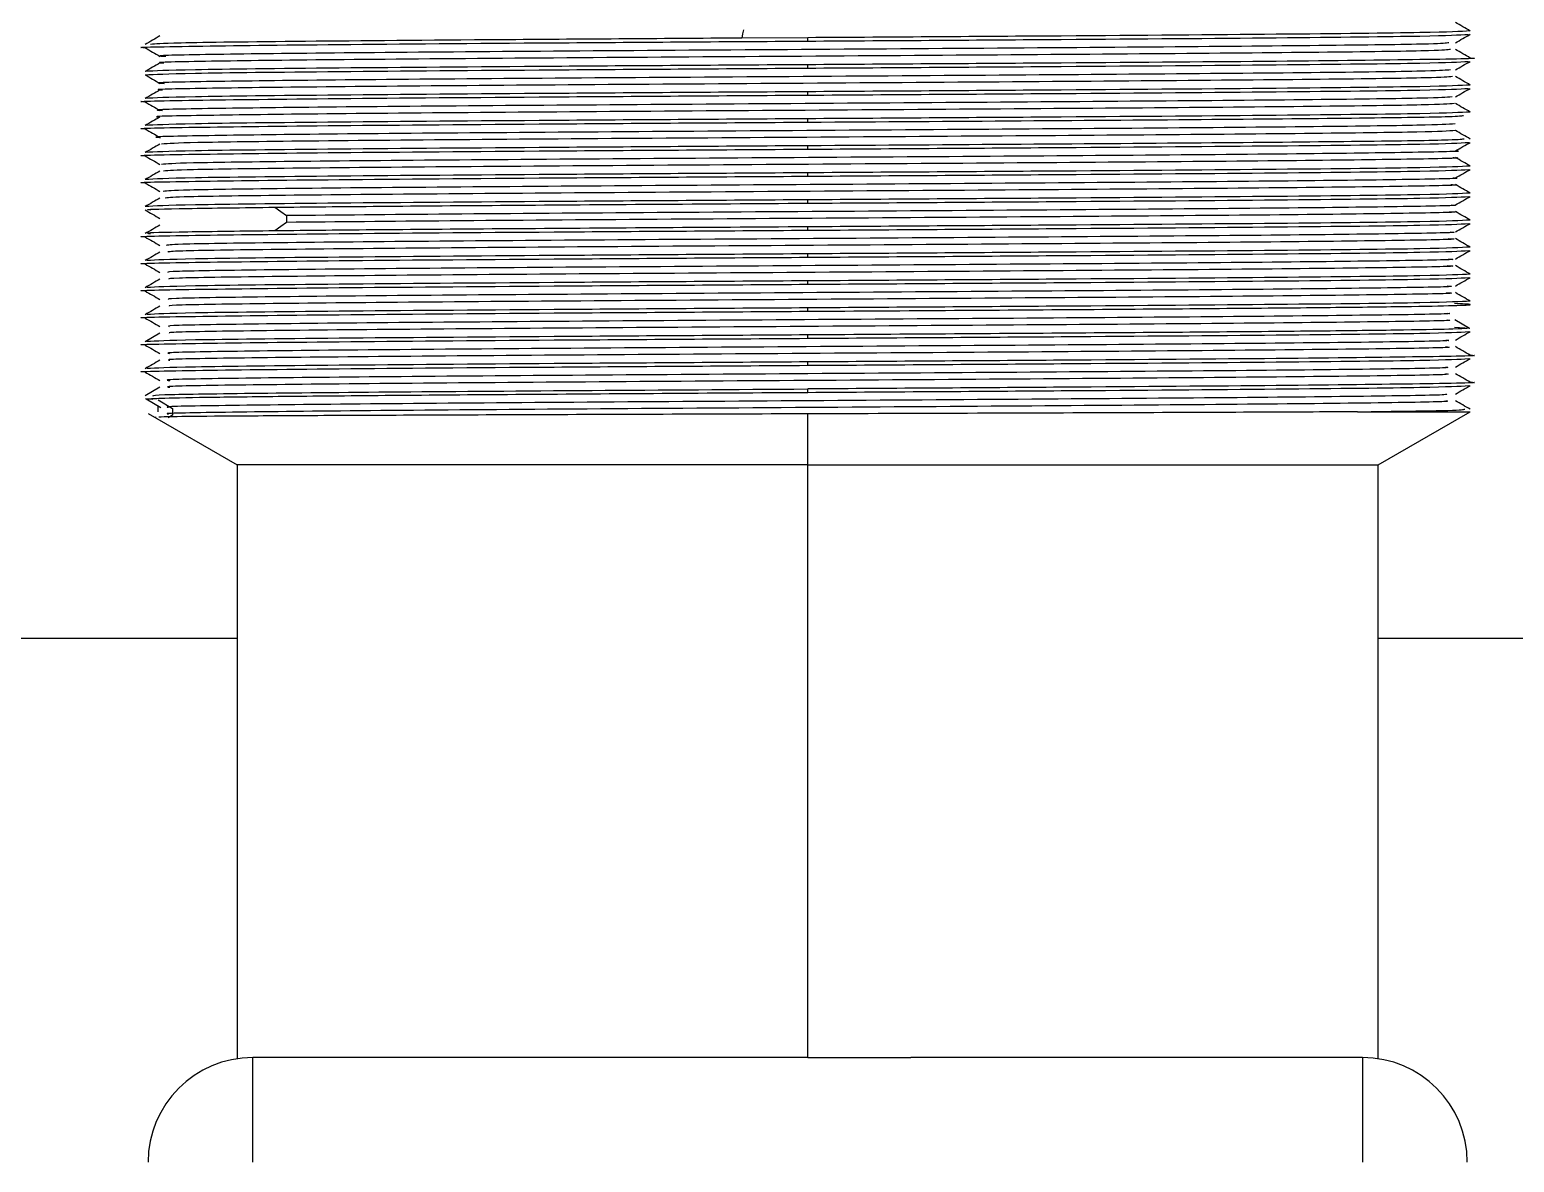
# Model space of a CAD drawing. Header units: millimetres. Extents: x 101 to 291, y 114 to 180.
# Drawn here: x 169.17 to 176.26, y 171.7 to 177.11 of the extents above; entities that cross this region are included whole.
import ezdxf

# ---------------------------------------------------------------- set-up
doc = ezdxf.new("R2010")
doc.units = ezdxf.units.MM

msp = doc.modelspace()

# ---------------------------------------------------------------- linework, layer by layer
at = {"color": 7, "linetype": 'Continuous', "lineweight": 25}
for p, q in [((172.8836, 177.069), (172.5696, 177.067)), ((172.8836, 177.0529), (172.8836, 177.069)), ((172.8836, 176.9239), (172.8836, 176.94)), ((172.8836, 176.7949), (172.8836, 176.811)), ((172.8836, 176.6659), (172.8836, 176.682)), ((172.8836, 176.5369), (172.8836, 176.553)), ((172.8836, 176.4079), (172.8836, 176.424)), ((172.8836, 176.2789), (172.8836, 176.295)), ((170.3953, 176.2194), (170.3953, 176.1871)), ((172.8836, 176.1499), (172.8836, 176.166)), ((172.8836, 176.0209), (172.8836, 176.037)), ((172.8836, 175.8919), (172.8836, 175.908)), ((172.8836, 175.7629), (172.8836, 175.779)), ((175.9718, 175.6867), (176.0454, 175.6822)), ((169.7906, 175.6585), (169.7197, 175.6176)), ((172.8836, 175.6339), (172.8836, 175.65)), ((172.8836, 175.5049), (172.8836, 175.521)), ((169.7904, 175.4005), (169.7196, 175.3596)), ((169.7561, 175.3415), (169.7208, 175.3441)), ((169.7824, 175.3395), (169.8508, 175.2992)), ((172.8836, 175.3759), (172.8836, 175.392)), ((169.735, 175.2745), (170.1586, 175.0299)), ((169.7658, 175.2572), (169.7723, 175.2569)), ((169.7824, 175.2831), (169.7824, 175.3119)), ((169.8508, 175.267), (169.8303, 175.2549)), ((169.8508, 175.2992), (169.8508, 175.267)), ((172.8836, 175.0299), (172.8836, 175.2731)), ((175.5096, 175.2831), (176.0472, 175.2831)), ((175.6086, 175.0299), (176.0472, 175.2831)), ((170.1586, 175.0299), (170.1586, 172.1942)), ((172.8836, 175.0299), (170.1586, 175.0299)), ((172.8836, 175.0299), (175.6086, 175.0299)), ((172.8836, 172.1999), (172.8836, 175.0299)), ((175.6086, 172.1942), (175.6086, 175.0299)), ((170.1586, 174.1999), (159.6086, 174.1999)), ((186.1586, 174.1999), (175.6086, 174.1999)), ((170.2336, 171.6999), (170.2336, 172.1999)), ((172.3904, 172.1999), (170.2336, 172.1999)), ((172.8836, 172.1999), (172.3904, 172.1999)), ((172.8836, 172.1999), (173.3768, 172.1999)), ((175.5336, 172.1999), (173.3768, 172.1999)), ((175.5336, 172.1999), (175.5336, 171.6999))]:
    msp.add_line(p, q, dxfattribs=at)
at = {"color": 7, "linetype": 'Continuous', "lineweight": 25, "flags": 128}
for points in [[(172.5765, 177.1072), (172.573, 177.0871), (172.5696, 177.0669)], [(170.3391, 176.2597), (170.3672, 176.2396), (170.3952, 176.2194)], [(170.3952, 176.1871), (170.3672, 176.1669), (170.3391, 176.1468)], [(176.0442, 175.6809), (176.0088, 175.7013), (175.9734, 175.7218)], [(169.7248, 175.3452), (169.7601, 175.3248), (169.7955, 175.3043)]]:
    msp.add_lwpolyline(points, dxfattribs=at)
at = {"color": 7, "linetype": 'Continuous', "lineweight": 25}
for centre, start, end in [((170.2336, 171.6999), 90, 180), ((175.5336, 171.6999), 0, 90)]:
    msp.add_arc(centre, 0.5, start, end, dxfattribs=at)
for points, knots in [([(176.0471, 177.1012), (175.9996, 177.0986), (175.9045, 177.0932), (175.1729, 177.0851), (174.1273, 177.0771), (173.2982, 177.0717), (172.8836, 177.069)], [0, 0, 0, 0, 0.2499494, 0.4999662, 0.749983, 1, 1, 1, 1]), ([(176.0478, 177.101), (176.0359, 177.1078), (176.0123, 177.1215), (175.9886, 177.1352), (175.9768, 177.142)], [0, 0, 0, 0, 0.499999, 1, 1, 1, 1]), ([(169.7275, 177.0204), (169.7249, 177.0205), (169.6399, 177.0232), (169.92, 177.0287), (170.579, 177.0367), (171.6438, 177.0448), (172.4703, 177.0502), (172.8836, 177.0529)], [0, 0, 0, 0, 0.007658, 0.255744, 0.503829, 0.751915, 1, 1, 1, 1]), ([(169.7905, 177.0775), (169.7787, 177.0707), (169.7551, 177.0571), (169.7316, 177.0435), (169.7198, 177.0367)], [0, 0, 0, 0, 0.499979, 1, 1, 1, 1]), ([(172.5696, 177.067), (172.1744, 177.0644), (171.3841, 177.0591), (170.4356, 177.0513), (169.8185, 177.0439), (169.7688, 177.039), (169.7457, 177.0367)], [0, 0, 0, 0, 0.258392, 0.516785, 0.775177, 1, 1, 1, 1]), ([(175.9459, 177.0446), (175.932, 177.0427), (175.9005, 177.0384), (175.4107, 177.0317), (174.62, 177.0245), (173.6074, 177.0173), (172.5094, 177.0101), (171.4584, 177.0029), (170.5716, 176.9957), (169.9987, 176.9886), (169.7462, 176.9833), (169.8084, 176.9805), (169.8179, 176.9801)], [0, 0, 0, 0, 0.088219, 0.199698, 0.311177, 0.422655, 0.534132, 0.64561, 0.757087, 0.868565, 0.980043, 1, 1, 1, 1]), ([(172.8836, 177.0529), (173.2982, 177.0556), (174.1274, 177.0609), (175.1725, 177.069), (175.8983, 177.077), (175.9928, 177.0823), (176.0393, 177.0849)], [0, 0, 0, 0, 0.2520585, 0.5041169, 0.7561753, 1, 1, 1, 1]), ([(175.9767, 177.0443), (175.9885, 177.0511), (176.0121, 177.0648), (176.0357, 177.0784), (176.0475, 177.0852)], [0, 0, 0, 0, 0.500011, 1, 1, 1, 1]), ([(169.7199, 177.0207), (169.7317, 177.0139), (169.7552, 177.0003), (169.7788, 176.9867), (169.7906, 176.9799)], [0, 0, 0, 0, 0.500011, 1, 1, 1, 1]), ([(175.9541, 177.0128), (175.9398, 177.0107), (175.909, 177.0063), (175.4117, 176.9994), (174.6198, 176.9922), (173.6075, 176.985), (172.5094, 176.9778), (171.4586, 176.9706), (170.5708, 176.9635), (170.0013, 176.9563), (169.7478, 176.9512), (169.8034, 176.9485), (169.809, 176.9483)], [0, 0, 0, 0, 0.095592, 0.207071, 0.31855, 0.430028, 0.541506, 0.652984, 0.764462, 0.87594, 0.987418, 1, 1, 1, 1]), ([(176.0409, 176.9725), (176.043, 176.9724), (176.1273, 176.9697), (175.847, 176.9642), (175.1883, 176.9561), (174.1234, 176.9481), (173.2969, 176.9427), (172.8836, 176.94)], [0, 0, 0, 0, 0.006493, 0.25487, 0.503246, 0.751623, 1, 1, 1, 1]), ([(175.9767, 176.9154), (175.9885, 176.9222), (176.0121, 176.9358), (176.0357, 176.9494), (176.0474, 176.9562)], [0, 0, 0, 0, 0.499989, 1, 1, 1, 1]), ([(176.0475, 176.9721), (176.0357, 176.979), (176.0122, 176.9926), (175.9886, 177.0062), (175.9768, 177.013)], [0, 0, 0, 0, 0.500011, 1, 1, 1, 1]), ([(169.7198, 176.8917), (169.7316, 176.8849), (169.7552, 176.8713), (169.7787, 176.8576), (169.7905, 176.8508)], [0, 0, 0, 0, 0.500001, 1, 1, 1, 1]), ([(169.7906, 176.9485), (169.7788, 176.9417), (169.7552, 176.9281), (169.7316, 176.9145), (169.7199, 176.9077)], [0, 0, 0, 0, 0.499989, 1, 1, 1, 1]), ([(172.8836, 176.94), (172.4691, 176.9373), (171.64, 176.9319), (170.5943, 176.9239), (169.8627, 176.9158), (169.7676, 176.9104), (169.7201, 176.9077)], [0, 0, 0, 0, 0.2500113, 0.5000229, 0.7500344, 1, 1, 1, 1]), ([(169.7201, 176.8916), (169.7677, 176.8943), (169.8628, 176.8997), (170.5943, 176.9078), (171.64, 176.9158), (172.4691, 176.9212), (172.8836, 176.9239)], [0, 0, 0, 0, 0.24995, 0.499966, 0.749983, 1, 1, 1, 1]), ([(175.953, 176.9156), (175.9329, 176.9135), (175.8891, 176.9091), (175.3749, 176.9023), (174.5688, 176.8951), (173.5482, 176.8879), (172.449, 176.8807), (171.4045, 176.8735), (170.5299, 176.8663), (169.9775, 176.8592), (169.739, 176.8541), (169.8036, 176.8514), (169.8107, 176.8511)], [0, 0, 0, 0, 0.094568, 0.20601, 0.317452, 0.428894, 0.540335, 0.651776, 0.763216, 0.874655, 0.986093, 1, 1, 1, 1]), ([(172.8836, 176.9239), (173.2982, 176.9266), (174.1274, 176.9319), (175.1725, 176.94), (175.8986, 176.948), (175.9932, 176.9533), (176.0398, 176.9559)], [0, 0, 0, 0, 0.251945, 0.50389, 0.755835, 1, 1, 1, 1]), ([(169.7905, 176.8195), (169.7787, 176.8127), (169.7551, 176.7991), (169.7316, 176.7855), (169.7198, 176.7787)], [0, 0, 0, 0, 0.4999901, 1, 1, 1, 1]), ([(175.9625, 176.8838), (175.9417, 176.8816), (175.898, 176.877), (175.3758, 176.87), (174.5686, 176.8628), (173.5483, 176.8556), (172.449, 176.8484), (171.4047, 176.8413), (170.529, 176.8341), (169.9803, 176.8269), (169.7399, 176.8219), (169.7973, 176.8194), (169.8005, 176.8193)], [0, 0, 0, 0, 0.101946, 0.213388, 0.324829, 0.43627, 0.547711, 0.659151, 0.77059, 0.882028, 0.993466, 1, 1, 1, 1]), ([(176.0471, 176.8432), (175.9996, 176.8406), (175.9045, 176.8352), (175.1729, 176.8271), (174.1273, 176.8191), (173.2982, 176.8137), (172.8836, 176.811)], [0, 0, 0, 0, 0.249949, 0.499966, 0.749983, 1, 1, 1, 1]), ([(172.8836, 176.7949), (173.2982, 176.7976), (174.1274, 176.8029), (175.1725, 176.811), (175.8988, 176.819), (175.9934, 176.8243), (176.04, 176.8269)], [0, 0, 0, 0, 0.251874, 0.503748, 0.755622, 1, 1, 1, 1]), ([(175.9766, 176.7864), (175.9884, 176.7932), (176.012, 176.8068), (176.0356, 176.8204), (176.0474, 176.8272)], [0, 0, 0, 0, 0.4999985, 1, 1, 1, 1]), ([(176.0475, 176.8432), (176.0357, 176.85), (176.0121, 176.8636), (175.9886, 176.8772), (175.9768, 176.884)], [0, 0, 0, 0, 0.500011, 1, 1, 1, 1]), ([(169.7273, 176.7624), (169.7248, 176.7625), (169.6399, 176.7652), (169.92, 176.7707), (170.579, 176.7787), (171.6438, 176.7868), (172.4703, 176.7922), (172.8836, 176.7949)], [0, 0, 0, 0, 0.007486, 0.255614, 0.503743, 0.751872, 1, 1, 1, 1]), ([(169.7197, 176.7627), (169.7315, 176.7559), (169.7551, 176.7423), (169.7787, 176.7287), (169.7905, 176.7219)], [0, 0, 0, 0, 0.500011, 1, 1, 1, 1]), ([(172.8836, 176.811), (172.4691, 176.8083), (171.64, 176.8029), (170.5943, 176.7949), (169.8627, 176.7868), (169.7676, 176.7814), (169.7201, 176.7787)], [0, 0, 0, 0, 0.2500113, 0.5000229, 0.7500344, 1, 1, 1, 1]), ([(175.9718, 176.7548), (175.9436, 176.7525), (175.8864, 176.7477), (175.3387, 176.7406), (174.5166, 176.7334), (173.4888, 176.7262), (172.3888, 176.7191), (171.3515, 176.7119), (170.488, 176.7047), (169.961, 176.6973), (169.7319, 176.6931), (169.7903, 176.6903), (169.7905, 176.6903)], [0, 0, 0, 0, 0.108214, 0.219654, 0.331094, 0.442535, 0.553977, 0.66542, 0.776863, 0.888306, 0.99975, 1, 1, 1, 1]), ([(175.9609, 176.7866), (175.9339, 176.7844), (175.877, 176.7799), (175.3379, 176.7729), (174.5168, 176.7657), (173.4887, 176.7585), (172.3889, 176.7513), (171.3513, 176.7441), (170.489, 176.737), (169.9577, 176.7298), (169.732, 176.7248), (169.7978, 176.7223), (169.802, 176.7221)], [0, 0, 0, 0, 0.100849, 0.212293, 0.323738, 0.435184, 0.54663, 0.658077, 0.769525, 0.880973, 0.992421, 1, 1, 1, 1]), ([(176.0474, 176.7142), (176.0356, 176.721), (176.012, 176.7346), (175.9884, 176.7482), (175.9767, 176.755)], [0, 0, 0, 0, 0.499998, 1, 1, 1, 1]), ([(169.7904, 176.6905), (169.7786, 176.6837), (169.7551, 176.6701), (169.7315, 176.6565), (169.7197, 176.6497)], [0, 0, 0, 0, 0.500011, 1, 1, 1, 1]), ([(172.8836, 176.682), (172.4691, 176.6793), (171.64, 176.6739), (170.5943, 176.6659), (169.8627, 176.6578), (169.7676, 176.6524), (169.7201, 176.6498)], [0, 0, 0, 0, 0.250011, 0.500023, 0.750034, 1, 1, 1, 1]), ([(176.0471, 176.7142), (175.9996, 176.7116), (175.9045, 176.7062), (175.1729, 176.6981), (174.1273, 176.6901), (173.2982, 176.6847), (172.8836, 176.682)], [0, 0, 0, 0, 0.249949, 0.499966, 0.749983, 1, 1, 1, 1]), ([(172.8836, 176.6659), (173.2294, 176.6681), (173.921, 176.6726), (174.8504, 176.6793), (175.559, 176.6861), (175.9847, 176.6922), (176.0059, 176.6962), (176.015, 176.6979)], [0, 0, 0, 0, 0.210612, 0.421224, 0.631835, 0.842447, 1, 1, 1, 1]), ([(169.7274, 176.6334), (169.7249, 176.6335), (169.6399, 176.6362), (169.92, 176.6417), (170.579, 176.6497), (171.6438, 176.6578), (172.4703, 176.6632), (172.8836, 176.6659)], [0, 0, 0, 0, 0.007537, 0.255652, 0.503768, 0.751884, 1, 1, 1, 1]), ([(169.7196, 176.6338), (169.7314, 176.627), (169.7551, 176.6133), (169.7787, 176.5997), (169.7905, 176.5929)], [0, 0, 0, 0, 0.5, 1, 1, 1, 1]), ([(175.9757, 176.6578), (175.9402, 176.6554), (175.8691, 176.6507), (175.3003, 176.6435), (174.4641, 176.6363), (173.429, 176.6291), (172.3287, 176.6219), (171.2985, 176.6147), (170.4489, 176.6076), (169.9393, 176.6004), (169.7253, 176.5955), (169.7917, 176.5931), (169.7926, 176.5931)], [0, 0, 0, 0, 0.110067, 0.221125, 0.332183, 0.443241, 0.554299, 0.665357, 0.776414, 0.88747, 0.998526, 1, 1, 1, 1]), ([(175.9774, 176.6256), (175.9417, 176.6232), (175.8705, 176.6184), (175.3005, 176.6112), (174.4642, 176.604), (173.4287, 176.5968), (172.3297, 176.5897), (171.2951, 176.5825), (170.4616, 176.5753), (169.9007, 176.5682), (169.832, 176.5635), (169.7985, 176.5612)], [0, 0, 0, 0, 0.111696, 0.223393, 0.33509, 0.446788, 0.558485, 0.670181, 0.781877, 0.893572, 1, 1, 1, 1]), ([(176.0477, 176.5851), (176.0359, 176.5919), (176.0122, 176.6055), (175.9886, 176.6192), (175.9768, 176.626)], [0, 0, 0, 0, 0.50001, 1, 1, 1, 1]), ([(169.7268, 176.5044), (169.7245, 176.5045), (169.6399, 176.5073), (169.9202, 176.5127), (170.579, 176.5208), (171.6438, 176.5288), (172.4703, 176.5342), (172.8836, 176.5369)], [0, 0, 0, 0, 0.006911, 0.255183, 0.503456, 0.751728, 1, 1, 1, 1]), ([(169.7905, 176.5615), (169.7787, 176.5547), (169.7551, 176.541), (169.7314, 176.5274), (169.7196, 176.5206)], [0, 0, 0, 0, 0.5, 1, 1, 1, 1]), ([(172.8836, 176.553), (172.4691, 176.5503), (171.64, 176.5449), (170.5943, 176.5369), (169.8627, 176.5288), (169.7676, 176.5234), (169.7201, 176.5208)], [0, 0, 0, 0, 0.2500113, 0.5000229, 0.7500344, 1, 1, 1, 1]), ([(176.0189, 176.5853), (176.0098, 176.5835), (175.9892, 176.5795), (175.5595, 176.5732), (174.8503, 176.5665), (173.921, 176.5597), (173.2294, 176.5552), (172.8836, 176.553)], [0, 0, 0, 0, 0.164659, 0.373494, 0.582329, 0.791165, 1, 1, 1, 1]), ([(172.8836, 176.5369), (173.2982, 176.5396), (174.1274, 176.5449), (175.1725, 176.553), (175.8991, 176.561), (175.9937, 176.5663), (176.0403, 176.5689)], [0, 0, 0, 0, 0.251794, 0.503588, 0.755382, 1, 1, 1, 1]), ([(175.9767, 176.5284), (175.9885, 176.5352), (176.0121, 176.5488), (176.0358, 176.5625), (176.0476, 176.5693)], [0, 0, 0, 0, 0.49999, 1, 1, 1, 1]), ([(169.7195, 176.5048), (169.7313, 176.498), (169.755, 176.4843), (169.7786, 176.4707), (169.7904, 176.4639)], [0, 0, 0, 0, 0.50001, 1, 1, 1, 1]), ([(175.975, 176.5286), (175.9756, 176.5285), (176.0338, 176.5262), (175.8034, 176.5213), (175.2731, 176.5141), (174.4079, 176.5069), (173.3696, 176.4997), (172.2697, 176.4925), (171.243, 176.4854), (170.4231, 176.4782), (169.8793, 176.4711), (169.8241, 176.4664), (169.7971, 176.4641)], [0, 0, 0, 0, 0.0011748, 0.1126322, 0.2240899, 0.3355481, 0.447007, 0.5584666, 0.6699268, 0.7813877, 0.8928494, 1, 1, 1, 1]), ([(175.9638, 176.4968), (175.9685, 176.4966), (176.0341, 176.494), (175.8067, 176.489), (175.2723, 176.4818), (174.4082, 176.4746), (173.3695, 176.4674), (172.2698, 176.4603), (171.2427, 176.4531), (170.4238, 176.4459), (169.8886, 176.4389), (169.8336, 176.4344), (169.8077, 176.4323)], [0, 0, 0, 0, 0.008542, 0.12, 0.231459, 0.342918, 0.454378, 0.565839, 0.6773, 0.788762, 0.900225, 1, 1, 1, 1]), ([(176.0476, 176.4561), (176.0358, 176.4629), (176.0121, 176.4765), (175.9885, 176.4902), (175.9767, 176.497)], [0, 0, 0, 0, 0.50001, 1, 1, 1, 1]), ([(169.7266, 176.3754), (169.7243, 176.3755), (169.6399, 176.3782), (169.9202, 176.3837), (170.5789, 176.3917), (171.6438, 176.3998), (172.4703, 176.4052), (172.8836, 176.4079)], [0, 0, 0, 0, 0.006734, 0.255051, 0.503367, 0.751684, 1, 1, 1, 1]), ([(169.7905, 176.4325), (169.7787, 176.4257), (169.755, 176.4121), (169.7314, 176.3984), (169.7196, 176.3916)], [0, 0, 0, 0, 0.50001, 1, 1, 1, 1]), ([(172.8836, 176.424), (172.4691, 176.4213), (171.64, 176.4159), (170.5943, 176.4079), (169.8627, 176.3998), (169.7676, 176.3944), (169.7201, 176.3917)], [0, 0, 0, 0, 0.2500113, 0.5000229, 0.7500344, 1, 1, 1, 1]), ([(175.9656, 176.3996), (175.9691, 176.3994), (176.0261, 176.3969), (175.7837, 176.3919), (175.232, 176.3847), (174.3545, 176.3775), (173.3093, 176.3703), (172.2102, 176.3631), (171.1912, 176.356), (170.3863, 176.3488), (169.8678, 176.3418), (169.8261, 176.3372), (169.8063, 176.3351)], [0, 0, 0, 0, 0.007224, 0.118703, 0.230182, 0.341661, 0.453139, 0.564617, 0.676094, 0.787572, 0.89905, 1, 1, 1, 1]), ([(176.0471, 176.4562), (175.9996, 176.4536), (175.9045, 176.4482), (175.1729, 176.4401), (174.1273, 176.4321), (173.2982, 176.4267), (172.8836, 176.424)], [0, 0, 0, 0, 0.249949, 0.499966, 0.749983, 1, 1, 1, 1]), ([(172.8836, 176.4079), (173.2982, 176.4106), (174.1274, 176.4159), (175.1725, 176.424), (175.899, 176.432), (175.9936, 176.4373), (176.0402, 176.4399)], [0, 0, 0, 0, 0.251831, 0.503663, 0.755494, 1, 1, 1, 1]), ([(175.9767, 176.3994), (175.9885, 176.4062), (176.0121, 176.4198), (176.0358, 176.4335), (176.0476, 176.4403)], [0, 0, 0, 0, 0.50001, 1, 1, 1, 1]), ([(169.7196, 176.3758), (169.7314, 176.369), (169.7551, 176.3554), (169.7787, 176.3417), (169.7905, 176.3349)], [0, 0, 0, 0, 0.5, 1, 1, 1, 1]), ([(175.9557, 176.3677), (175.9632, 176.3674), (176.0272, 176.3647), (175.7867, 176.3596), (175.2313, 176.3524), (174.3548, 176.3452), (173.3093, 176.3381), (172.2103, 176.3309), (171.1909, 176.3237), (170.3871, 176.3165), (169.8766, 176.3097), (169.8347, 176.3053), (169.8155, 176.3033)], [0, 0, 0, 0, 0.014603, 0.126082, 0.237561, 0.349039, 0.460517, 0.571995, 0.683472, 0.79495, 0.906427, 1, 1, 1, 1]), ([(176.0471, 176.3272), (175.9996, 176.3246), (175.9045, 176.3192), (175.1729, 176.3111), (174.1273, 176.3031), (173.2982, 176.2977), (172.8836, 176.295)], [0, 0, 0, 0, 0.2499494, 0.4999662, 0.749983, 1, 1, 1, 1]), ([(176.0476, 176.3271), (176.0357, 176.3339), (176.0121, 176.3475), (175.9885, 176.3612), (175.9766, 176.368)], [0, 0, 0, 0, 0.49999, 1, 1, 1, 1]), ([(169.7906, 176.3035), (169.7787, 176.2967), (169.7551, 176.2831), (169.7315, 176.2694), (169.7196, 176.2626)], [0, 0, 0, 0, 0.5, 1, 1, 1, 1]), ([(172.8836, 176.295), (172.4691, 176.2923), (171.64, 176.2869), (170.5943, 176.2789), (169.8627, 176.2708), (169.7676, 176.2654), (169.7201, 176.2627)], [0, 0, 0, 0, 0.2500113, 0.5000229, 0.7500344, 1, 1, 1, 1]), ([(169.7472, 176.2464), (169.739, 176.2471), (169.7067, 176.2496), (169.886, 176.254), (170.188, 176.2578), (170.3391, 176.2597)], [0, 0, 0, 0, 0.146099, 0.573049, 1, 1, 1, 1]), ([(170.3391, 176.2597), (170.4989, 176.2613), (170.8185, 176.2645), (171.4472, 176.2693), (172.1441, 176.2741), (172.6371, 176.2773), (172.8836, 176.2789)], [0, 0, 0, 0, 0.25, 0.5, 0.75, 1, 1, 1, 1]), ([(175.9569, 176.2706), (175.963, 176.2703), (176.0184, 176.2676), (175.7629, 176.2625), (175.1902, 176.2553), (174.301, 176.2481), (173.2481, 176.2409), (172.1542, 176.2338), (171.1278, 176.2266), (170.6395, 176.2218), (170.3953, 176.2194)], [0, 0, 0, 0, 0.017154, 0.157561, 0.297969, 0.438377, 0.578783, 0.71919, 0.859595, 1, 1, 1, 1]), ([(172.8836, 176.2789), (173.2982, 176.2816), (174.1273, 176.2869), (175.1726, 176.295), (175.8994, 176.303), (175.994, 176.3083), (176.0407, 176.3109)], [0, 0, 0, 0, 0.251696, 0.503392, 0.755089, 1, 1, 1, 1]), ([(175.9768, 176.2704), (175.9886, 176.2772), (176.0123, 176.2909), (176.0359, 176.3045), (176.0477, 176.3113)], [0, 0, 0, 0, 0.49999, 1, 1, 1, 1]), ([(169.7195, 176.2468), (169.7313, 176.24), (169.7549, 176.2264), (169.7786, 176.2127), (169.7904, 176.2059)], [0, 0, 0, 0, 0.5, 1, 1, 1, 1]), ([(175.9484, 176.2388), (175.9582, 176.2383), (176.0202, 176.2355), (175.7655, 176.2302), (175.1895, 176.223), (174.3012, 176.2158), (173.2481, 176.2087), (172.1542, 176.2015), (171.1278, 176.1943), (170.6394, 176.1895), (170.3952, 176.1871)], [0, 0, 0, 0, 0.0262041, 0.1653189, 0.3044337, 0.4435482, 0.5826623, 0.7217756, 0.8608879, 1, 1, 1, 1]), ([(176.0471, 176.1982), (175.9996, 176.1956), (175.9045, 176.1902), (175.1729, 176.1821), (174.1273, 176.1741), (173.2982, 176.1687), (172.8836, 176.166)], [0, 0, 0, 0, 0.249949, 0.499966, 0.749983, 1, 1, 1, 1]), ([(172.8836, 176.1499), (173.2982, 176.1526), (174.1273, 176.1579), (175.1726, 176.166), (175.8992, 176.174), (175.9938, 176.1793), (176.0405, 176.1819)], [0, 0, 0, 0, 0.251749, 0.503497, 0.755245, 1, 1, 1, 1]), ([(176.0476, 176.1981), (176.0358, 176.2049), (176.0122, 176.2186), (175.9885, 176.2322), (175.9767, 176.239)], [0, 0, 0, 0, 0.49999, 1, 1, 1, 1]), ([(175.9767, 176.1414), (175.9885, 176.1482), (176.0121, 176.1618), (176.0358, 176.1755), (176.0476, 176.1823)], [0, 0, 0, 0, 0.499979, 1, 1, 1, 1]), ([(169.7264, 176.1174), (169.7242, 176.1175), (169.6399, 176.1202), (169.9202, 176.1257), (170.5789, 176.1338), (171.6438, 176.1418), (172.4703, 176.1472), (172.8836, 176.1499)], [0, 0, 0, 0, 0.006543, 0.254907, 0.503271, 0.751636, 1, 1, 1, 1]), ([(169.7905, 176.1745), (169.7787, 176.1677), (169.755, 176.1541), (169.7314, 176.1404), (169.7196, 176.1336)], [0, 0, 0, 0, 0.5, 1, 1, 1, 1]), ([(169.7196, 176.1178), (169.7314, 176.111), (169.755, 176.0974), (169.7787, 176.0837), (169.7905, 176.0769)], [0, 0, 0, 0, 0.500021, 1, 1, 1, 1]), ([(170.3391, 176.1468), (170.1882, 176.1449), (169.8866, 176.1411), (169.7079, 176.1368), (169.7384, 176.1343), (169.7455, 176.1338)], [0, 0, 0, 0, 0.433754, 0.867507, 1, 1, 1, 1]), ([(175.9497, 176.1416), (175.9576, 176.1411), (176.0103, 176.1383), (175.7404, 176.1331), (175.1475, 176.1259), (174.2462, 176.1187), (173.1884, 176.1115), (172.092, 176.1044), (171.0893, 176.0972), (170.3155, 176.09), (169.8457, 176.0833), (169.8286, 176.079), (169.8211, 176.0771)], [0, 0, 0, 0, 0.019677, 0.131152, 0.242626, 0.3541, 0.465573, 0.577046, 0.688518, 0.79999, 0.911461, 1, 1, 1, 1]), ([(175.9425, 176.1098), (175.954, 176.1092), (176.0127, 176.1062), (175.7428, 176.1008), (175.1469, 176.0936), (174.2464, 176.0864), (173.1883, 176.0793), (172.0921, 176.0721), (171.089, 176.0649), (170.3164, 176.0577), (169.8535, 176.0512), (169.8352, 176.047), (169.8275, 176.0453)], [0, 0, 0, 0, 0.027058, 0.138532, 0.250006, 0.361479, 0.472951, 0.584423, 0.695894, 0.807365, 0.918836, 1, 1, 1, 1]), ([(172.8836, 176.166), (172.6371, 176.1644), (172.1441, 176.1612), (171.4472, 176.1564), (170.8185, 176.1516), (170.4989, 176.1484), (170.3391, 176.1468)], [0, 0, 0, 0, 0.25, 0.5, 0.75, 1, 1, 1, 1]), ([(176.0475, 176.0691), (176.0357, 176.0759), (176.0121, 176.0895), (175.9884, 176.1032), (175.9766, 176.11)], [0, 0, 0, 0, 0.50001, 1, 1, 1, 1]), ([(169.7905, 176.0455), (169.7787, 176.0387), (169.7551, 176.0251), (169.7314, 176.0114), (169.7196, 176.0046)], [0, 0, 0, 0, 0.499999, 1, 1, 1, 1]), ([(172.8836, 176.037), (172.469, 176.0343), (171.6399, 176.0289), (170.5947, 176.0209), (169.8689, 176.0129), (169.7743, 176.0076), (169.7278, 176.005)], [0, 0, 0, 0, 0.252026, 0.504051, 0.756077, 1, 1, 1, 1]), ([(176.0471, 176.0692), (175.9996, 176.0666), (175.9045, 176.0612), (175.1729, 176.0531), (174.1273, 176.0451), (173.2982, 176.0397), (172.8836, 176.037)], [0, 0, 0, 0, 0.249949, 0.499966, 0.749983, 1, 1, 1, 1]), ([(172.8836, 176.0209), (173.2982, 176.0236), (174.1273, 176.0289), (175.1726, 176.037), (175.8997, 176.045), (175.9943, 176.0503), (176.041, 176.0529)], [0, 0, 0, 0, 0.251604, 0.503207, 0.754811, 1, 1, 1, 1]), ([(175.9768, 176.0124), (175.9886, 176.0192), (176.0123, 176.0329), (176.0359, 176.0465), (176.0477, 176.0533)], [0, 0, 0, 0, 0.49999, 1, 1, 1, 1]), ([(169.7266, 175.9884), (169.7244, 175.9885), (169.6399, 175.9912), (169.9202, 175.9967), (170.5789, 176.0047), (171.6438, 176.0128), (172.4703, 176.0182), (172.8836, 176.0209)], [0, 0, 0, 0, 0.006772, 0.255079, 0.503386, 0.751693, 1, 1, 1, 1]), ([(169.7197, 175.9888), (169.7315, 175.982), (169.7551, 175.9683), (169.7787, 175.9547), (169.7906, 175.9479)], [0, 0, 0, 0, 0.5, 1, 1, 1, 1]), ([(175.9433, 176.0126), (175.9527, 176.012), (176.0022, 176.0091), (175.717, 176.0037), (175.1041, 175.9965), (174.1913, 175.9893), (173.1278, 175.9821), (172.0333, 175.975), (171.0393, 175.9678), (170.2815, 175.9606), (169.8349, 175.954), (169.829, 175.9498), (169.8265, 175.9481)], [0, 0, 0, 0, 0.026122, 0.137553, 0.248984, 0.360415, 0.471847, 0.583278, 0.694709, 0.806139, 0.917568, 1, 1, 1, 1]), ([(175.9375, 175.9808), (175.9502, 175.9801), (176.0052, 175.9769), (175.7191, 175.9714), (175.1036, 175.9642), (174.1915, 175.9571), (173.1277, 175.9499), (172.0334, 175.9427), (171.039, 175.9355), (170.2825, 175.9283), (169.8422, 175.9219), (169.8347, 175.9179), (169.8316, 175.9163)], [0, 0, 0, 0, 0.0334768, 0.1449053, 0.2563343, 0.3677633, 0.4791925, 0.5906215, 0.70205, 0.813478, 0.9249052, 1, 1, 1, 1]), ([(176.0476, 175.9401), (176.0358, 175.9469), (176.0121, 175.9606), (175.9885, 175.9742), (175.9767, 175.981)], [0, 0, 0, 0, 0.5, 1, 1, 1, 1]), ([(169.7906, 175.9165), (169.7788, 175.9097), (169.7552, 175.896), (169.7315, 175.8824), (169.7197, 175.8756)], [0, 0, 0, 0, 0.49999, 1, 1, 1, 1]), ([(172.8836, 175.908), (172.469, 175.9053), (171.6399, 175.8999), (170.5947, 175.8919), (169.8686, 175.8839), (169.774, 175.8786), (169.7275, 175.876)], [0, 0, 0, 0, 0.251947, 0.503894, 0.755841, 1, 1, 1, 1]), ([(176.0471, 175.9402), (175.9996, 175.9376), (175.9045, 175.9322), (175.1729, 175.9241), (174.1273, 175.9161), (173.2982, 175.9107), (172.8836, 175.908)], [0, 0, 0, 0, 0.249949, 0.499966, 0.749983, 1, 1, 1, 1]), ([(172.8836, 175.8919), (173.2982, 175.8946), (174.1273, 175.8999), (175.1726, 175.908), (175.8996, 175.916), (175.9942, 175.9213), (176.041, 175.9239)], [0, 0, 0, 0, 0.2516268, 0.5032534, 0.7548801, 1, 1, 1, 1]), ([(175.9768, 175.8834), (175.9886, 175.8902), (176.0123, 175.9039), (176.0359, 175.9175), (176.0477, 175.9243)], [0, 0, 0, 0, 0.5, 1, 1, 1, 1]), ([(169.7262, 175.8594), (169.7241, 175.8595), (169.6399, 175.8623), (169.9203, 175.8677), (170.5789, 175.8757), (171.6438, 175.8838), (172.4704, 175.8892), (172.8836, 175.8919)], [0, 0, 0, 0, 0.006355, 0.254767, 0.503178, 0.751589, 1, 1, 1, 1]), ([(169.7196, 175.8598), (169.7314, 175.853), (169.755, 175.8394), (169.7786, 175.8257), (169.7905, 175.8189)], [0, 0, 0, 0, 0.499979, 1, 1, 1, 1]), ([(175.9382, 175.8836), (175.9483, 175.8829), (175.9935, 175.8798), (175.692, 175.8743), (175.0598, 175.8671), (174.1358, 175.8599), (173.0671, 175.8528), (171.975, 175.8456), (170.99, 175.8384), (170.2487, 175.8312), (169.8249, 175.8248), (169.8293, 175.8207), (169.831, 175.8191)], [0, 0, 0, 0, 0.032269, 0.143726, 0.255182, 0.36664, 0.478098, 0.589556, 0.701016, 0.812476, 0.923936, 1, 1, 1, 1]), ([(175.9338, 175.8518), (175.9469, 175.8509), (175.9972, 175.8477), (175.6939, 175.842), (175.0593, 175.8348), (174.136, 175.8277), (173.067, 175.8205), (171.9751, 175.8133), (170.9897, 175.8061), (170.2498, 175.7989), (169.8317, 175.7926), (169.8339, 175.7888), (169.8347, 175.7873)], [0, 0, 0, 0, 0.039578, 0.151032, 0.262486, 0.373941, 0.485397, 0.596853, 0.70831, 0.819768, 0.931226, 1, 1, 1, 1]), ([(176.0477, 175.8111), (176.0358, 175.8179), (176.0122, 175.8316), (175.9886, 175.8452), (175.9767, 175.852)], [0, 0, 0, 0, 0.499989, 1, 1, 1, 1]), ([(169.7267, 175.7304), (169.7244, 175.7305), (169.6399, 175.7333), (169.9202, 175.7387), (170.579, 175.7467), (171.6438, 175.7548), (172.4703, 175.7602), (172.8836, 175.7629)], [0, 0, 0, 0, 0.006836, 0.255127, 0.503418, 0.751709, 1, 1, 1, 1]), ([(169.7906, 175.7875), (169.7788, 175.7807), (169.7551, 175.7671), (169.7315, 175.7534), (169.7197, 175.7466)], [0, 0, 0, 0, 0.500002, 1, 1, 1, 1]), ([(172.8836, 175.779), (172.469, 175.7763), (171.6399, 175.7709), (170.5947, 175.7629), (169.8689, 175.7549), (169.7743, 175.7496), (169.7278, 175.747)], [0, 0, 0, 0, 0.252028, 0.504056, 0.756084, 1, 1, 1, 1]), ([(175.9403, 175.7537), (175.946, 175.7532), (175.9773, 175.7502), (175.6621, 175.7449), (175.0159, 175.7377), (174.0796, 175.7305), (173.0063, 175.7234), (171.9169, 175.7162), (170.9414, 175.709), (170.2168, 175.7018), (169.8148, 175.6955), (169.8288, 175.6916), (169.8342, 175.6901)], [0, 0, 0, 0, 0.024759, 0.137776, 0.250793, 0.363812, 0.476831, 0.58985, 0.702869, 0.815888, 0.928906, 1, 1, 1, 1]), ([(176.0471, 175.8112), (175.9996, 175.8086), (175.9045, 175.8032), (175.1729, 175.7951), (174.1273, 175.7871), (173.2982, 175.7817), (172.8836, 175.779)], [0, 0, 0, 0, 0.249949, 0.499966, 0.749983, 1, 1, 1, 1]), ([(172.8836, 175.7629), (173.1195, 175.7644), (173.5913, 175.7675), (174.2636, 175.7721), (174.8673, 175.7767), (175.3719, 175.7812), (175.7533, 175.7858), (175.9888, 175.7904), (176.0806, 175.795), (176.0081, 175.7981), (175.9718, 175.7996)], [0, 0, 0, 0, 0.125, 0.25, 0.375, 0.5, 0.625, 0.75, 0.875, 1, 1, 1, 1]), ([(169.7197, 175.7308), (169.7315, 175.724), (169.7551, 175.7103), (169.7788, 175.6967), (169.7906, 175.6899)], [0, 0, 0, 0, 0.5000213, 1, 1, 1, 1]), ([(175.9396, 175.7215), (175.9458, 175.721), (175.9783, 175.718), (175.6627, 175.7126), (175.0158, 175.7055), (174.0797, 175.6983), (173.0063, 175.6911), (171.917, 175.6839), (170.941, 175.6767), (170.2179, 175.6695), (169.821, 175.6634), (169.8324, 175.6596), (169.8365, 175.6583)], [0, 0, 0, 0, 0.026726, 0.140369, 0.254014, 0.367659, 0.481304, 0.59495, 0.708596, 0.822241, 0.935886, 1, 1, 1, 1]), ([(176.0312, 175.6813), (176.017, 175.68), (175.9853, 175.6773), (175.7499, 175.673), (175.3728, 175.6684), (174.867, 175.6638), (174.2637, 175.6592), (173.5912, 175.6546), (173.1195, 175.6515), (172.8836, 175.65)], [0, 0, 0, 0, 0.118389, 0.265324, 0.412259, 0.559194, 0.70613, 0.853065, 1, 1, 1, 1]), ([(169.7264, 175.6014), (169.7242, 175.6015), (169.6399, 175.6042), (169.9202, 175.6097), (170.5789, 175.6177), (171.6438, 175.6258), (172.4703, 175.6312), (172.8836, 175.6339)], [0, 0, 0, 0, 0.006565, 0.254924, 0.503283, 0.751642, 1, 1, 1, 1]), ([(172.8836, 175.65), (172.469, 175.6473), (171.6399, 175.6419), (170.5947, 175.6339), (169.8684, 175.6259), (169.7738, 175.6206), (169.7272, 175.618)], [0, 0, 0, 0, 0.251876, 0.503752, 0.755628, 1, 1, 1, 1]), ([(175.9317, 175.6256), (175.9414, 175.6246), (175.9756, 175.6213), (175.6386, 175.6155), (174.9691, 175.6083), (174.0235, 175.6012), (172.9454, 175.594), (171.8594, 175.5868), (170.8935, 175.5796), (170.1861, 175.5724), (169.8055, 175.5662), (169.8281, 175.5625), (169.8364, 175.5611)], [0, 0, 0, 0, 0.0445, 0.155961, 0.267422, 0.378883, 0.490345, 0.601808, 0.713271, 0.824735, 0.936199, 1, 1, 1, 1]), ([(172.8836, 175.6339), (173.2982, 175.6366), (174.1273, 175.6419), (175.1726, 175.65), (175.8994, 175.658), (175.994, 175.6633), (176.0407, 175.6659)], [0, 0, 0, 0, 0.2517, 0.5034, 0.7551, 1, 1, 1, 1]), ([(175.9768, 175.6254), (175.9886, 175.6322), (176.0122, 175.6458), (176.0359, 175.6595), (176.0477, 175.6663)], [0, 0, 0, 0, 0.499989, 1, 1, 1, 1]), ([(169.7196, 175.6018), (169.7314, 175.595), (169.7551, 175.5813), (169.7787, 175.5677), (169.7905, 175.5609)], [0, 0, 0, 0, 0.499979, 1, 1, 1, 1]), ([(175.93, 175.5938), (175.9421, 175.5927), (175.9803, 175.5891), (175.6402, 175.5832), (174.9687, 175.5761), (174.0236, 175.5689), (172.9453, 175.5617), (171.8595, 175.5545), (170.8931, 175.5473), (170.1874, 175.5401), (169.8111, 175.5341), (169.8307, 175.5305), (169.8374, 175.5293)], [0, 0, 0, 0, 0.0516936, 0.1631511, 0.2746088, 0.3860667, 0.4975253, 0.608984, 0.7204435, 0.8319037, 0.9433646, 1, 1, 1, 1]), ([(176.04, 175.5535), (176.0424, 175.5534), (176.1273, 175.5506), (175.8472, 175.5452), (175.1882, 175.5371), (174.1234, 175.5291), (173.2969, 175.5237), (172.8836, 175.521)], [0, 0, 0, 0, 0.007444, 0.255583, 0.503722, 0.751861, 1, 1, 1, 1]), ([(176.0477, 175.5531), (176.0358, 175.5599), (176.0122, 175.5736), (175.9886, 175.5872), (175.9768, 175.594)], [0, 0, 0, 0, 0.499989, 1, 1, 1, 1]), ([(169.7269, 175.4724), (169.7246, 175.4725), (169.6399, 175.4752), (169.9201, 175.4807), (170.579, 175.4887), (171.6438, 175.4968), (172.4703, 175.5022), (172.8836, 175.5049)], [0, 0, 0, 0, 0.007068, 0.255301, 0.503534, 0.751767, 1, 1, 1, 1]), ([(169.7196, 175.4728), (169.7314, 175.466), (169.755, 175.4523), (169.7786, 175.4387), (169.7904, 175.4319)], [0, 0, 0, 0, 0.499994, 1, 1, 1, 1]), ([(169.7906, 175.5295), (169.7788, 175.5227), (169.7551, 175.5091), (169.7315, 175.4954), (169.7197, 175.4886)], [0, 0, 0, 0, 0.49999, 1, 1, 1, 1]), ([(172.8836, 175.521), (172.469, 175.5183), (171.6399, 175.5129), (170.5947, 175.5049), (169.8685, 175.4969), (169.7739, 175.4916), (169.7274, 175.489)], [0, 0, 0, 0, 0.2519103, 0.5038208, 0.7557312, 1, 1, 1, 1]), ([(175.9302, 175.4966), (175.9388, 175.4955), (175.9662, 175.492), (175.6102, 175.4861), (174.9226, 175.4789), (173.9666, 175.4718), (172.8845, 175.4646), (171.8021, 175.4574), (170.8464, 175.4502), (170.1565, 175.443), (169.7962, 175.437), (169.8269, 175.4333), (169.8374, 175.4321)], [0, 0, 0, 0, 0.050454, 0.161916, 0.273377, 0.384838, 0.496298, 0.607757, 0.719216, 0.830675, 0.942133, 1, 1, 1, 1]), ([(172.8836, 175.5049), (173.2982, 175.5076), (174.1274, 175.5129), (175.1725, 175.521), (175.899, 175.529), (175.9936, 175.5343), (176.0402, 175.5369)], [0, 0, 0, 0, 0.251818, 0.503636, 0.755455, 1, 1, 1, 1]), ([(175.9767, 175.4964), (175.9885, 175.5032), (176.0121, 175.5168), (176.0357, 175.5305), (176.0475, 175.5373)], [0, 0, 0, 0, 0.499998, 1, 1, 1, 1]), ([(175.93, 175.4648), (175.9405, 175.4635), (175.9714, 175.4599), (175.6117, 175.4539), (174.9223, 175.4467), (173.9668, 175.4395), (172.8845, 175.4323), (171.8022, 175.4251), (170.8461, 175.4179), (170.1571, 175.4107), (169.7988, 175.4048), (169.8277, 175.4012), (169.8372, 175.4)], [0, 0, 0, 0, 0.057389, 0.168459, 0.279528, 0.390597, 0.501665, 0.612732, 0.723799, 0.834866, 0.945933, 1, 1, 1, 1]), ([(176.0405, 175.4245), (176.0428, 175.4244), (176.1273, 175.4216), (175.8471, 175.4162), (175.1883, 175.4081), (174.1234, 175.4001), (173.2969, 175.3947), (172.8836, 175.392)], [0, 0, 0, 0, 0.006873, 0.255155, 0.503436, 0.751718, 1, 1, 1, 1]), ([(172.8836, 175.3759), (173.2982, 175.3786), (174.1274, 175.3839), (175.1725, 175.392), (175.8991, 175.4), (175.9937, 175.4053), (176.0403, 175.4079)], [0, 0, 0, 0, 0.251794, 0.503587, 0.755381, 1, 1, 1, 1]), ([(176.0476, 175.4241), (176.0358, 175.4309), (176.0121, 175.4445), (175.9885, 175.4582), (175.9767, 175.465)], [0, 0, 0, 0, 0.499998, 1, 1, 1, 1]), ([(175.9767, 175.3674), (175.9885, 175.3742), (176.0121, 175.3878), (176.0357, 175.4015), (176.0475, 175.4083)], [0, 0, 0, 0, 0.5, 1, 1, 1, 1]), ([(169.7359, 175.3448), (169.7535, 175.3461), (169.7922, 175.3489), (170.0351, 175.3532), (170.4149, 175.3577), (170.9192, 175.3622), (171.5181, 175.3668), (172.1838, 175.3713), (172.6504, 175.3744), (172.8836, 175.3759)], [0, 0, 0, 0, 0.122418, 0.268682, 0.414946, 0.561209, 0.707473, 0.853737, 1, 1, 1, 1]), ([(169.7566, 175.36), (169.7617, 175.3616), (169.7742, 175.3655), (170.1899, 175.3716), (170.8984, 175.3784), (171.8355, 175.3852), (172.5342, 175.3897), (172.8836, 175.392)], [0, 0, 0, 0, 0.149125, 0.361844, 0.574563, 0.787281, 1, 1, 1, 1]), ([(175.9299, 175.3676), (175.9366, 175.3664), (175.9566, 175.3627), (175.5808, 175.3567), (174.8755, 175.3495), (173.9095, 175.3424), (172.8236, 175.3352), (171.7456, 175.328), (170.7984, 175.3208), (170.1332, 175.3136), (169.8012, 175.3082), (169.8267, 175.3052), (169.832, 175.3045)], [0, 0, 0, 0, 0.057971, 0.171968, 0.285965, 0.399963, 0.513961, 0.627959, 0.741956, 0.855952, 0.969948, 1, 1, 1, 1]), ([(175.9309, 175.3358), (175.9393, 175.3344), (175.9623, 175.3306), (175.5821, 175.3245), (174.8752, 175.3173), (173.9096, 175.3101), (172.8235, 175.3029), (171.7457, 175.2957), (170.7982, 175.2885), (170.1336, 175.2813), (169.8022, 175.2759), (169.8267, 175.2729), (169.8316, 175.2724)], [0, 0, 0, 0, 0.064941, 0.178312, 0.291684, 0.405056, 0.518428, 0.6318, 0.745172, 0.858542, 0.971912, 1, 1, 1, 1]), ([(176.0475, 175.2951), (176.0357, 175.3019), (176.0121, 175.3155), (175.9885, 175.3292), (175.9767, 175.336)], [0, 0, 0, 0, 0.5000099, 1, 1, 1, 1]), ([(172.8836, 175.2731), (172.6519, 175.2723), (172.1887, 175.2708), (171.5291, 175.2685), (170.9374, 175.2662), (170.4407, 175.264), (170.0689, 175.2617), (169.8355, 175.2596), (169.8001, 175.2582), (169.7846, 175.2576)], [0, 0, 0, 0, 0.147937, 0.295689, 0.443255, 0.590637, 0.737834, 0.884846, 1, 1, 1, 1]), ([(175.5096, 175.2831), (175.3494, 175.2823), (175.0292, 175.2806), (174.3805, 175.2781), (173.6555, 175.2756), (173.1408, 175.2739), (172.8836, 175.2731)], [0, 0, 0, 0, 0.250517, 0.50069, 0.750517, 1, 1, 1, 1]), ([(175.5096, 175.2831), (175.6838, 175.2854), (176.0007, 175.2895), (176.0149, 175.2936), (176.0213, 175.2955)], [0, 0, 0, 0, 0.549933, 1, 1, 1, 1])]:
    msp.add_open_spline(points, degree=3, knots=knots, dxfattribs=at)

doc.saveas('drawing.dxf')
